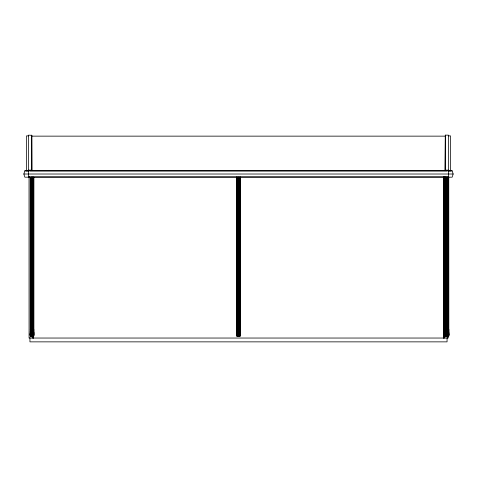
<?xml version="1.0" encoding="UTF-8"?>
<svg xmlns="http://www.w3.org/2000/svg" width="477" height="477" viewBox="0 0 477 477"><rect width="100%" height="100%" fill="white"/><g stroke="black" fill="none" stroke-linecap="round" stroke-linejoin="round"><path stroke-width="0.72" d="M31.679 135.14L31.864 170.325L31.864 135.325L28.554 135.14L28.554 177.182L24.816 177.182L23.85 174.016L24.816 170.844L28.554 170.808L26.468 170.915L26.468 135.915L28.554 135.844M448.446 135.844L450.532 135.915L450.532 170.915L448.446 170.844L452.184 170.844L453.15 174.016L452.184 177.182L448.446 177.182M30.331 334.663L30.331 335.087M30.331 334.985L30.594 335.569L33.462 335.569L33.724 334.985M30.248 335.784L30.331 333.626L30.594 334.812L33.462 334.812L33.807 333.101M33.807 334.502L33.462 335.224L30.594 335.224L30.248 334.502M33.807 335.146L33.807 335.784M240.193 334.663L239.931 335.569L237.069 335.569L236.807 334.663M236.717 335.784L236.807 177.098M240.283 334.824L240.283 335.784M445.363 334.663L445.363 335.087M445.363 334.985L445.625 335.569L448.493 335.569L448.75 334.985M445.274 335.784L445.363 333.626L445.625 334.812L448.493 334.812L448.839 333.101M448.839 334.502L448.493 335.224L445.625 335.224L445.274 334.502M448.839 335.146L448.839 335.784M30.248 334.705L30.248 333.602L30.248 335.009M30.248 333.363L33.462 333.089L33.807 335.009M33.807 333.858L33.807 334.705M236.717 335.009L237.069 333.089L239.931 333.089L240.283 335.009M236.717 334.705L236.717 333.858M240.283 333.614L240.283 334.705M445.274 334.705L445.274 333.602L445.274 335.009M445.274 333.363L448.493 333.089L448.839 335.009M448.839 333.858L448.839 334.705M236.717 334.353L236.717 333.614M30.248 334.353L30.248 333.858M33.807 333.614L33.807 334.353M240.283 333.858L240.283 334.353M445.274 334.353L445.274 333.858M448.839 333.614L448.839 334.353M240.283 333.101L240.283 334.604L239.931 334.812L237.069 334.812L236.717 333.101M445.321 135.14L445.136 170.325L445.321 135.14L448.446 135.14L448.493 336.386L445.274 336.07L445.274 177.098M33.807 332.141L33.807 333.524L30.594 333.238L30.248 333.542M240.283 332.141L240.283 333.495L236.717 333.542L236.717 332.141M445.274 332.362C446.991 331.682 449.984 332.761 448.493 333.238L445.274 333.542M30.248 334.222L30.594 333.9L33.807 334.222M33.807 335.528L33.462 335.85L30.248 335.528M236.717 334.222L237.069 333.9L240.283 334.222M240.283 335.528L239.931 335.85L236.717 335.528M236.717 177.098L236.717 336.07L237.069 336.386L240.283 336.07L240.283 177.098M445.274 334.222L445.625 333.9L448.839 334.222M448.839 335.528L448.493 335.85L445.274 335.528M448.493 336.386L448.839 336.07L448.75 177.098M240.283 334.949L236.717 334.949M30.248 333.155L33.807 333.155L33.462 333.262M236.717 333.155L240.283 333.155M445.274 333.155L448.839 333.155L448.493 333.262M30.248 332.916L33.807 332.916M33.807 334.133L30.248 334.133M236.717 332.916L240.283 332.916M240.283 334.133L236.717 334.133M445.274 332.916L448.839 332.916M448.839 334.133L445.274 334.133M30.248 332.648L33.807 332.648M236.717 332.648L240.283 332.648M445.274 332.648L448.839 332.648M30.248 177.098L30.248 336.07L30.594 336.386L33.807 336.07L33.807 177.098M30.248 332.362L33.807 332.362M236.717 332.362L240.283 332.362M30.248 332.064L33.807 332.064L33.462 332.058M33.462 332.672L33.807 332.582M236.717 332.064L240.283 332.064M445.274 332.064L448.839 332.064L448.493 332.058M448.493 332.672L448.839 332.582M30.248 331.753L33.807 331.753M236.717 331.753L240.283 331.753M445.274 331.753L448.839 331.753M31.434 136.142L445.566 136.142M28.554 170.14L31.679 170.14M445.321 170.14L448.446 170.14M24.816 170.844L452.184 170.844M29.944 170.903L447.056 170.903M23.85 174.016L453.15 174.016M28.554 176.949L30.039 176.949M33.766 176.949L237.009 176.949M239.991 176.949L445.47 176.949M28.554 177.116L448.839 177.098M30.248 329.345L33.807 329.345L33.807 331.432L30.248 331.432M236.717 329.345L240.283 329.345L240.283 331.432L236.717 331.432M445.274 329.345L448.839 329.345L448.839 331.432L445.274 331.432M447.963 335.802L447.963 338.038L29.079 338.038L29.037 176.359M445.274 335.146L445.363 335.623M236.717 334.824L236.807 335.623M30.248 335.146L30.331 335.623M448.1 177.098L448.1 336.386M447.927 177.098L447.921 338.038M447.754 177.098L447.754 336.386M447.581 177.098L447.581 336.309M447.402 177.098L447.402 335.569M447.402 335.85L447.402 336.386M447.229 177.098L447.229 336.309M447.056 177.098L447.056 336.386M447.056 337.692L447.056 341.86L29.944 341.86L29.944 337.692M446.883 177.098L446.883 336.309M446.71 177.098L446.71 336.386M446.538 177.098L446.538 336.309M446.365 177.098L446.365 336.386M446.186 177.098L446.186 336.309M446.013 177.098L446.013 336.386M445.625 177.098L445.625 336.386M444.791 176.359L444.791 338.038M444.027 176.359L444.027 338.038M443.765 176.359L443.765 338.038M443.527 176.359L443.527 338.038M240.193 177.098L240.193 335.623M239.931 177.098L239.931 336.386M239.543 177.098L239.543 336.386M239.371 177.098L239.371 336.309M239.198 177.098L239.198 336.386M239.019 177.098L239.019 336.309M238.846 177.098L238.846 336.386M238.673 177.098L238.673 336.309M238.5 177.098L238.5 335.569M238.5 335.85L238.5 336.386M238.327 177.098L238.327 336.309M238.154 177.098L238.154 336.386M237.981 177.098L237.981 336.309M237.802 177.098L237.802 336.386M237.629 177.098L237.629 336.309M237.457 177.098L237.457 336.386M237.069 177.098L237.069 336.386M33.724 177.098L33.724 335.623M33.462 177.098L33.473 338.038M33.235 335.802L33.235 338.038M33.068 177.098L33.068 336.386M32.973 335.802L32.973 338.038M32.895 177.098L32.895 336.309M32.722 177.098L32.722 336.386M32.549 177.098L32.549 336.309M32.376 177.098L32.376 335.569M32.376 335.85L32.376 336.386M32.203 177.098L32.209 338.038M32.031 177.098L32.031 336.386M31.852 177.098L31.852 336.309M31.679 177.098L31.679 336.386M31.506 177.098L31.506 336.309M31.333 177.098L31.333 336.386M31.16 177.098L31.16 336.309M30.987 177.098L30.987 336.386M30.594 177.098L30.594 336.386M30.594 333.357L30.248 333.679L33.807 333.65L30.594 333.357M237.069 333.357L236.717 333.679L240.283 333.65L237.069 333.357M445.625 333.357L445.274 333.679L448.839 333.65L445.625 333.357"/></g></svg>
